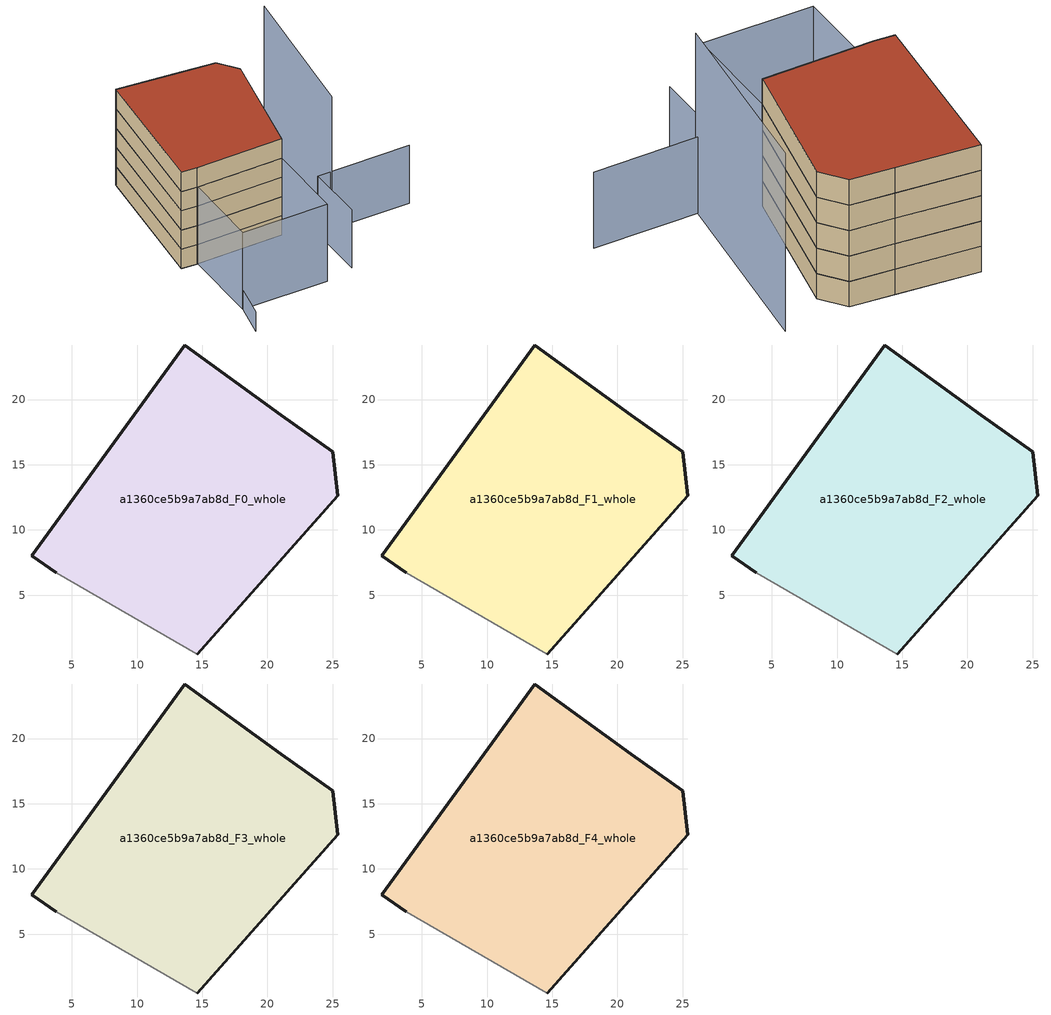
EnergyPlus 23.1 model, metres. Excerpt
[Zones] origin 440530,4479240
a1360ce5b9a7ab8d_F0_whole
 floor ground (EU_floor_Construction): 14.61,0.49 25.39,12.63 24.99,16.01 21.07,18.8 13.67,24.18 1.92,8 3.79,6.7 z0
 wall outside (EU_wall_Construction): 3.79,6.7 1.92,8 13.67,24.18 21.07,18.8 24.99,16.01 25.39,12.63 14.61,0.49 z0:3
 wall adiabatic (EU_wall_Construction): 14.61,0.49 3.79,6.7 z0:3
a1360ce5b9a7ab8d_F1_whole
 floor to a1360ce5b9a7ab8d_F0_whole (EU_floor_Construction): 14.61,0.49 25.39,12.63 24.99,16.01 21.06,18.8 13.67,24.18 1.92,8 3.79,6.7 z3
 wall outside (EU_wall_Construction): 3.79,6.7 1.92,8 13.67,24.18 21.07,18.8 24.99,16.01 25.39,12.63 14.61,0.49 z3:6
 wall adiabatic (EU_wall_Construction): 14.61,0.49 3.79,6.7 z3:6
a1360ce5b9a7ab8d_F2_whole
 floor to a1360ce5b9a7ab8d_F1_whole (EU_floor_Construction): 14.61,0.49 25.39,12.63 24.99,16.01 21.06,18.8 13.67,24.18 1.92,8 3.79,6.7 z6
 wall outside (EU_wall_Construction): 3.79,6.7 1.92,8 13.67,24.18 21.07,18.8 24.99,16.01 25.39,12.63 14.61,0.49 z6:9
 wall adiabatic (EU_wall_Construction): 14.61,0.49 3.79,6.7 z6:9
a1360ce5b9a7ab8d_F3_whole
 floor to a1360ce5b9a7ab8d_F2_whole (EU_floor_Construction): 14.61,0.49 25.39,12.63 24.99,16.01 21.06,18.8 13.67,24.18 1.92,8 3.79,6.7 z9
 wall outside (EU_wall_Construction): 3.79,6.7 1.92,8 13.67,24.18 21.07,18.8 24.99,16.01 25.39,12.63 14.61,0.49 z9:12
 wall adiabatic (EU_wall_Construction): 14.61,0.49 3.79,6.7 z9:12
a1360ce5b9a7ab8d_F4_whole
 floor to a1360ce5b9a7ab8d_F3_whole (EU_floor_Construction): 14.61,0.49 25.39,12.63 24.99,16.01 21.06,18.8 13.67,24.18 1.92,8 3.79,6.7 z12
 wall outside (EU_wall_Construction): 3.79,6.7 1.92,8 13.67,24.18 21.07,18.8 24.99,16.01 25.39,12.63 14.61,0.49 z12:15
 wall adiabatic (EU_wall_Construction): 14.61,0.49 3.79,6.7 z12:15
 roof outside (EU_roof_Construction): 21.07,18.8 24.99,16.01 25.39,12.63 14.61,0.49 3.79,6.7 1.92,8 13.67,24.18 z15
shading: 12.78,-10.74 17.1,-3.36 / 17.1,-3.36 28.67,-10.14 z0:9; -5.27,-7.01 -0.72,-1.82 / -0.72,-1.82 6.75,-8.38 z0:3; 8.71,-9.53 -1.98,-3.24 / -1.98,-3.24 3.92,6.78 / 3.92,6.78 14.61,0.49 / 14.61,0.49 8.71,-9.53 z0:12; 18.45,-4.63 31.48,12.63 z0:21
[Building]
EU S2 Campaign: North Axis=0; Terrain=City; Solar Distribution=FullExterior
[Site:Location]
Madrid: Latitude=40.5; Longitude=-3.5; Time Zone=1; Elevation=609
[SizingPeriod:WeatherFileDays]
AnnualSizingPeriod: Begin Month=1; Begin Day of Month=1; End Month=12; End Day of Month=31; Day of Week for Start Day=Monday; Use Weather File Daylight Saving Period=No; Use Weather File Rain and Snow Indicators=No
[MATERIAL]
EU_InternalMass_Material: Roughness=MediumRough; Thickness=0.1; Conductivity=1; Density=1800; Specific Heat=900; Thermal Absorptance=0.9; Solar Absorptance=0.7; Visible Absorptance=0.7
[MATERIAL:NOMASS] Roughness=MediumRough; Thermal Absorptance=0.9; Solar Absorptance=0.7; Visible Absorptance=0.7
Name | Thermal Resistance
EU_wall_NoMass | 0.609216
EU_roof_NoMass | 0.513268
EU_floor_NoMass | 0.568163
[CONSTRUCTION]
EU_wall_Construction: EU_wall_NoMass
EU_roof_Construction: EU_roof_NoMass
EU_floor_Construction: EU_floor_NoMass
EU_InternalMass_Construction: EU_InternalMass_Material
[ZONE] Type=1; Multiplier=1; Ceiling Height=autocalculate; Volume=896.411; Floor Area=autocalculate; Part of Total Floor Area=Yes
a1360ce5b9a7ab8d_F0_whole; a1360ce5b9a7ab8d_F1_whole; a1360ce5b9a7ab8d_F2_whole; a1360ce5b9a7ab8d_F3_whole; a1360ce5b9a7ab8d_F4_whole
[INTERNALMASS] Construction=EU_InternalMass_Construction; Surface Area=298.804
Name | Zone or ZoneList
a1360ce5b9a7ab8d_F0_whole_EU_InternalMass | a1360ce5b9a7ab8d_F0_whole
a1360ce5b9a7ab8d_F1_whole_EU_InternalMass | a1360ce5b9a7ab8d_F1_whole
a1360ce5b9a7ab8d_F2_whole_EU_InternalMass | a1360ce5b9a7ab8d_F2_whole
a1360ce5b9a7ab8d_F3_whole_EU_InternalMass | a1360ce5b9a7ab8d_F3_whole
a1360ce5b9a7ab8d_F4_whole_EU_InternalMass | a1360ce5b9a7ab8d_F4_whole
[OTHEREQUIPMENT] Fuel Type=Electricity; Design Level Calculation Method=Watts/Area; Power per Zone Floor Area=1; Fraction Latent=0; Fraction Radiant=0; Fraction Lost=0; Carbon Dioxide Generation Rate=0; EndUse Subcategory=EU_Step8_InternalGains
Name | Zone or ZoneList or Space or SpaceList | Schedule
EU_Step8_InternalGain_a1360ce5b9a7ab8d_F0_whole_f000 | a1360ce5b9a7ab8d_F0_whole | EU_Step8_GainSchedule_a1360ce5b9a7ab8d_F0_whole_f000
EU_Step8_InternalGain_a1360ce5b9a7ab8d_F1_whole_f000 | a1360ce5b9a7ab8d_F1_whole | EU_Step8_GainSchedule_a1360ce5b9a7ab8d_F1_whole_f000
EU_Step8_InternalGain_a1360ce5b9a7ab8d_F2_whole_f000 | a1360ce5b9a7ab8d_F2_whole | EU_Step8_GainSchedule_a1360ce5b9a7ab8d_F2_whole_f000
EU_Step8_InternalGain_a1360ce5b9a7ab8d_F3_whole_f000 | a1360ce5b9a7ab8d_F3_whole | EU_Step8_GainSchedule_a1360ce5b9a7ab8d_F3_whole_f000
EU_Step8_InternalGain_a1360ce5b9a7ab8d_F4_whole_f000 | a1360ce5b9a7ab8d_F4_whole | EU_Step8_GainSchedule_a1360ce5b9a7ab8d_F4_whole_f000
[ZONEVENTILATION:DESIGNFLOWRATE] Schedule=EU_AlwaysOn; Design Flow Rate Calculation Method=AirChanges/Hour; Air Changes per Hour=0.752966; Ventilation Type=Natural; Fan Pressure Rise=0; Fan Total Efficiency=1; Constant Term Coefficient=1; Temperature Term Coefficient=0; Velocity Term Coefficient=0; Velocity Squared Term Coefficient=0; Minimum Indoor Temperature=-100; Maximum Indoor Temperature=100; Delta Temperature=-100; Minimum Outdoor Temperature=-100; Maximum Outdoor Temperature=100; Maximum Wind Speed=40
Name | Zone or ZoneList or Space or SpaceList
EU_ConstantAir_a1360ce5b9a7ab8d_F0_whole | a1360ce5b9a7ab8d_F0_whole
EU_ConstantAir_a1360ce5b9a7ab8d_F1_whole | a1360ce5b9a7ab8d_F1_whole
EU_ConstantAir_a1360ce5b9a7ab8d_F2_whole | a1360ce5b9a7ab8d_F2_whole
EU_ConstantAir_a1360ce5b9a7ab8d_F3_whole | a1360ce5b9a7ab8d_F3_whole
EU_ConstantAir_a1360ce5b9a7ab8d_F4_whole | a1360ce5b9a7ab8d_F4_whole
[HVACTEMPLATE:THERMOSTAT] Constant Heating Setpoint=20; Constant Cooling Setpoint=50
EU_HeatOnly_a1360ce5b9a7ab8d_F0_whole; EU_HeatOnly_a1360ce5b9a7ab8d_F1_whole; EU_HeatOnly_a1360ce5b9a7ab8d_F2_whole; EU_HeatOnly_a1360ce5b9a7ab8d_F3_whole; EU_HeatOnly_a1360ce5b9a7ab8d_F4_whole
[HVACTEMPLATE:ZONE:IDEALLOADSAIRSYSTEM] System Availability Schedule=EU_AlwaysOn; Maximum Heating Supply Air Temperature=50; Minimum Cooling Supply Air Temperature=13; Maximum Heating Supply Air Humidity Ratio=0.0156; Minimum Cooling Supply Air Humidity Ratio=0.0077; Heating Limit=NoLimit; Cooling Limit=NoLimit; Heating Availability Schedule=EU_AlwaysOn; Cooling Availability Schedule=EU_CoolingOff; Dehumidification Control Type=ConstantSensibleHeatRatio; Cooling Sensible Heat Ratio=0.7; Dehumidification Setpoint=60; Humidification Control Type=None; Humidification Setpoint=30; Outdoor Air Method=None; Outdoor Air Flow Rate per Person=0.00944; Outdoor Air Flow Rate per Zone Floor Area=0; Outdoor Air Flow Rate per Zone=0; Demand Controlled Ventilation Type=None; Outdoor Air Economizer Type=NoEconomizer; Heat Recovery Type=None; Sensible Heat Recovery Effectiveness=0.7; Latent Heat Recovery Effectiveness=0.65
Name | Template Thermostat
a1360ce5b9a7ab8d_F0_whole | EU_HeatOnly_a1360ce5b9a7ab8d_F0_whole
a1360ce5b9a7ab8d_F1_whole | EU_HeatOnly_a1360ce5b9a7ab8d_F1_whole
a1360ce5b9a7ab8d_F2_whole | EU_HeatOnly_a1360ce5b9a7ab8d_F2_whole
a1360ce5b9a7ab8d_F3_whole | EU_HeatOnly_a1360ce5b9a7ab8d_F3_whole
a1360ce5b9a7ab8d_F4_whole | EU_HeatOnly_a1360ce5b9a7ab8d_F4_whole
[SIZING:ZONE] Zone Cooling Design Supply Air Temperature Input Method=SupplyAirTemperature; Zone Cooling Design Supply Air Temperature=13; Zone Heating Design Supply Air Temperature Input Method=SupplyAirTemperature; Zone Heating Design Supply Air Temperature=50; Zone Cooling Design Supply Air Humidity Ratio=0.008; Zone Heating Design Supply Air Humidity Ratio=0.008; Cooling Design Air Flow Method=DesignDay; Cooling Design Air Flow Rate=0; Cooling Minimum Air Flow per Zone Floor Area=0.000762; Cooling Minimum Air Flow=0; Cooling Minimum Air Flow Fraction=0.2; Heating Design Air Flow Method=DesignDay; Heating Design Air Flow Rate=0; Heating Maximum Air Flow per Zone Floor Area=0.002032; Heating Maximum Air Flow=0.141576; Heating Maximum Air Flow Fraction=0.3; Account for Dedicated Outdoor Air System=No; Dedicated Outdoor Air System Control Strategy=NeutralSupplyAir; Dedicated Outdoor Air Low Setpoint Temperature for Design=autosize; Dedicated Outdoor Air High Setpoint Temperature for Design=autosize; Zone Load Sizing Method=Sensible Load Only No Latent Load; Zone Latent Cooling Design Supply Air Humidity Ratio Input Method=HumidityRatioDifference; Zone Cooling Design Supply Air Humidity Ratio Difference=0.005; Zone Latent Heating Design Supply Air Humidity Ratio Input Method=HumidityRatioDifference; Zone Humidification Design Supply Air Humidity Ratio Difference=0.005
a1360ce5b9a7ab8d_F0_whole; a1360ce5b9a7ab8d_F1_whole; a1360ce5b9a7ab8d_F2_whole; a1360ce5b9a7ab8d_F3_whole; a1360ce5b9a7ab8d_F4_whole
[SCHEDULE:CONSTANT]
Name | Hourly Value
EU_AlwaysOn | 1
EU_CoolingOff | 0
[SCHEDULE:FILE] Column Number=1; Rows to Skip at Top=0; Number of Hours of Data=8760; Column Separator=Comma; Interpolate to Timestep=No; Minutes per Item=60; Adjust Schedule for Daylight Savings=Yes
Name | File
EU_Step8_GainSchedule_a1360ce5b9a7ab8d_F0_whole_f000 | ../../schedules/a1360ce5b9a7ab8d/a1360ce5b9a7ab8d_F0_whole_f000_gain.csv
EU_Step8_GainSchedule_a1360ce5b9a7ab8d_F1_whole_f000 | ../../schedules/a1360ce5b9a7ab8d/a1360ce5b9a7ab8d_F1_whole_f000_gain.csv
EU_Step8_GainSchedule_a1360ce5b9a7ab8d_F2_whole_f000 | ../../schedules/a1360ce5b9a7ab8d/a1360ce5b9a7ab8d_F2_whole_f000_gain.csv
EU_Step8_GainSchedule_a1360ce5b9a7ab8d_F3_whole_f000 | ../../schedules/a1360ce5b9a7ab8d/a1360ce5b9a7ab8d_F3_whole_f000_gain.csv
EU_Step8_GainSchedule_a1360ce5b9a7ab8d_F4_whole_f000 | ../../schedules/a1360ce5b9a7ab8d/a1360ce5b9a7ab8d_F4_whole_f000_gain.csv
